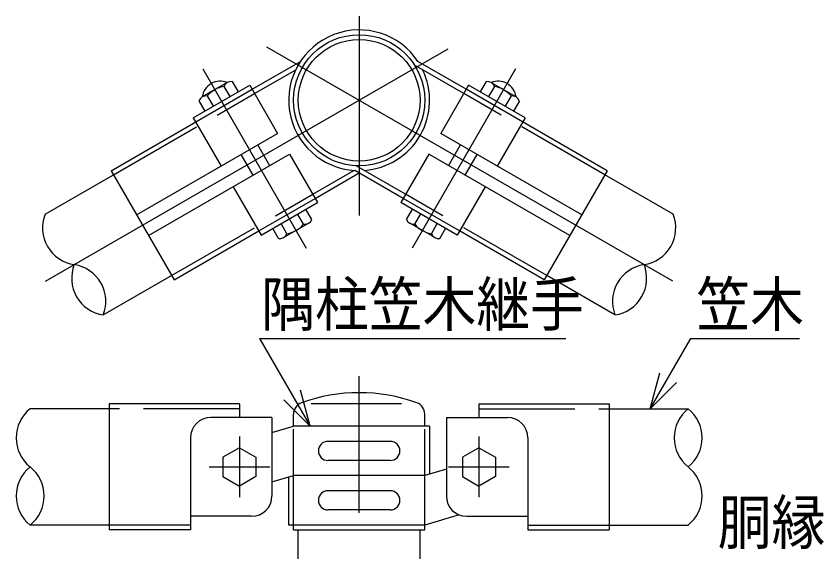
# Model space of a CAD drawing. Units: millimetres, scale not verified. Extents: x -4425 to 4425, y -3150 to 3150.
# Drawn here: x 1491 to 2503, y -3 to 668 of the extents above; entities that cross this region are included whole.
import ezdxf
from ezdxf.enums import TextEntityAlignment as Align

# ---------------------------------------------------------------- set-up
doc = ezdxf.new("R2010")
doc.units = ezdxf.units.MM
doc.header["$LTSCALE"] = 20
doc.linetypes.add('DASHED', pattern=[7.5, 6, -1.5])
doc.linetypes.add('USER1', pattern=[50.8, 31.75, -6.35, 6.35, -6.35])
doc.layers.add('0-0_1', color=7, linetype='Continuous', lineweight=25)
doc.styles.add('ＭＳ ゴシック', font='')
doc.styles.get('ＭＳ ゴシック').set_extended_font_data('MS Gothic')

msp = doc.modelspace()

# ---------------------------------------------------------------- linework, layer by layer
at = {"layer": '0-0_1', "color": 3, "linetype": 'USER1'}
for p, q in [((1920.7, 668.15), (1920.7, 418.21)), ((2313.6, 335.86), (1805.3, 629.33)), ((1527.81, 335.86), (2032.02, 626.97)), ((1724.85, 601.93), (1854.45, 377.46)), ((2116.56, 601.93), (1986.96, 377.46)), ((1920.7, -970.3), (1920.7, 217.07)), ((1770.7, 141.14), (1770.7, 65.21)), ((2070.7, 141.15), (2070.7, 65.21)), ((1732.73, 103.18), (1808.67, 103.18)), ((2032.73, 103.18), (2108.67, 103.18))]:
    msp.add_line(p, q, dxfattribs=at)
at = {"layer": '0-0_1'}
for p, q in [((1786.68, 576.43), (1847.11, 611.32)), ((2051.72, 571.23), (1990.04, 606.84)), ((2054.72, 576.43), (1994.29, 611.32)), ((1789.68, 571.23), (1841.26, 601.01)), ((1713.02, 540.82), (1783.68, 581.62)), ((1755.48, 584.87), (1724.31, 566.87)), ((1751.32, 580.08), (1758.74, 567.22)), ((1761.71, 586.08), (1769.13, 573.22)), ((1783.68, 581.62), (1818.63, 521.09)), ((2057.72, 581.62), (2022.77, 521.09)), ((2128.39, 540.82), (2057.72, 581.62)), ((2079.7, 586.08), (2072.27, 573.22)), ((2090.09, 580.08), (2082.66, 567.22)), ((2085.92, 584.87), (2117.1, 566.87)), ((1730.53, 568.08), (1737.96, 555.22)), ((2110.87, 568.08), (2103.45, 555.22)), ((1720.14, 562.08), (1727.56, 549.22)), ((2121.27, 562.08), (2113.84, 549.22)), ((1713.02, 540.82), (1747.97, 480.29)), ((2128.39, 540.82), (2093.44, 480.29)), ((1610.01, 474.43), (1716.02, 535.63)), ((2231.39, 474.43), (2125.39, 535.63)), ((1641.96, 419.09), (1818.63, 521.09)), ((2199.44, 419.09), (2022.77, 521.09)), ((1808.69, 480.71), (1793.69, 506.69)), ((2032.71, 480.71), (2047.71, 506.69)), ((1656.96, 393.11), (1833.63, 495.11)), ((1787.91, 468.71), (1772.91, 494.69)), ((1833.63, 495.11), (1868.58, 434.57)), ((2007.77, 495.11), (1972.82, 434.57)), ((2184.44, 393.11), (2007.77, 495.11)), ((2053.5, 468.71), (2068.5, 494.69)), ((1978.82, 444.96), (1917.14, 480.58)), ((1527.46, 419.84), (1613.01, 469.23)), ((1610.01, 474.43), (1688.91, 337.77)), ((1862.58, 444.96), (1914.16, 474.74)), ((1865.58, 439.77), (1920.7, 471.59)), ((1975.82, 439.77), (1915.39, 474.66)), ((2231.39, 474.43), (2152.49, 337.77)), ((2313.95, 419.84), (2228.39, 469.23)), ((1762.97, 454.31), (1797.92, 393.77)), ((1797.92, 393.77), (1868.58, 434.57)), ((1861.46, 413.31), (1854.03, 426.17)), ((1979.95, 413.31), (1987.37, 426.17)), ((1851.07, 407.31), (1843.64, 420.17)), ((1990.34, 407.31), (1997.76, 420.17)), ((1830.28, 395.31), (1822.86, 408.17)), ((1826.11, 390.53), (1857.29, 408.53)), ((2015.29, 390.53), (1984.11, 408.53)), ((2011.12, 395.31), (2018.55, 408.17)), ((1688.91, 337.77), (1794.92, 398.97)), ((1819.89, 389.31), (1812.46, 402.17)), ((2021.52, 389.31), (2028.94, 402.17)), ((2152.49, 337.77), (2046.49, 398.97)), ((1600.36, 293.57), (1685.91, 342.96)), ((2241.05, 293.57), (2155.49, 342.96)), ((1607.5, 182.08), (1607.5, 24.28)), ((1770.7, 182.08), (1607.5, 182.08)), ((1770.7, 182.08), (1770.7, 165.13)), ((1973.54, 182.08), (1860.66, 182.08)), ((2070.7, 182.08), (2233.9, 182.08)), ((2070.7, 182.08), (2070.7, 165.13)), ((2233.9, 182.08), (2233.9, 24.28)), ((1607.5, 176.08), (1508.71, 176.08)), ((2233.9, 176.08), (2332.7, 176.08)), ((1811.5, 165.13), (1735, 165.13)), ((1811.5, 165.13), (1811.5, 66.73)), ((1838.5, 154.18), (1838.5, 169.42)), ((2002.9, 154.18), (2002.9, 169.42)), ((2029.9, 165.13), (2029.9, 66.73)), ((2029.9, 165.13), (2106.4, 165.13)), ((1811.5, 146.2), (1838.5, 154.18)), ((2008.9, 154.18), (1838.5, 154.18)), ((2008.9, 154.18), (2008.9, 94)), ((1709.5, 139.63), (1709.5, 24.28)), ((1959.7, 135.2), (1881.7, 135.2)), ((2131.9, 139.63), (2131.9, 24.28)), ((1770.7, 127.18), (1749.92, 115.18)), ((1770.7, 127.18), (1791.49, 115.18)), ((2070.7, 127.18), (2049.92, 115.18)), ((2070.7, 127.18), (2091.49, 115.18)), ((1749.92, 115.18), (1749.92, 91.18)), ((1791.49, 115.18), (1791.49, 91.18)), ((2049.92, 115.18), (2049.92, 91.18)), ((2091.49, 115.18), (2091.49, 91.18)), ((1959.7, 111.2), (1881.7, 111.2)), ((1749.92, 91.18), (1770.7, 79.18)), ((1791.49, 91.18), (1770.7, 79.18)), ((1811.5, 84.25), (1838.5, 92.23)), ((2002.9, 92.23), (1838.5, 92.23)), ((2029.9, 100.2), (2002.9, 92.23)), ((2049.92, 91.18), (2070.7, 79.18)), ((2091.49, 91.18), (2070.7, 79.18)), ((1832.5, 30.28), (1832.5, 90.45)), ((1959.7, 73.25), (1881.7, 73.25)), ((1786, 41.23), (1709.5, 41.23)), ((1959.7, 49.25), (1881.7, 49.25)), ((2046.03, 43.01), (2002.9, 30.28)), ((2055.4, 41.23), (2131.9, 41.23)), ((1607.5, 30.28), (1508.71, 30.28)), ((1709.5, 24.28), (1607.5, 24.28)), ((2002.9, 30.28), (1832.5, 30.28)), ((1838.5, 24.28), (1838.5, 30.28)), ((1838.5, 24.28), (2002.9, 24.28)), ((1844.5, -93.77), (1844.5, 24.28)), ((1996.9, -93.77), (1996.9, 24.28)), ((2002.9, 24.28), (2002.9, 30.28)), ((2131.9, 24.28), (2233.9, 24.28)), ((2233.9, 30.28), (2332.7, 30.28))]:
    msp.add_line(p, q, dxfattribs=at)
at = {"layer": '0-0_1', "color": 8, "linetype": 'DASHED'}
for p, q in [((1613.01, 469.23), (1789.68, 571.23)), ((1716.02, 535.63), (1786.68, 576.43)), ((2228.39, 469.23), (2051.72, 571.23)), ((2125.39, 535.63), (2054.72, 576.43)), ((1685.91, 342.96), (1862.58, 444.96)), ((1794.92, 398.97), (1865.58, 439.77)), ((2046.49, 398.97), (1975.82, 439.77)), ((2155.49, 342.96), (1978.82, 444.96)), ((1770.7, 176.08), (1607.5, 176.08)), ((2070.7, 176.08), (2233.9, 176.08)), ((1838.5, 30.28), (1838.5, 154.18)), ((2002.9, 30.28), (2002.9, 154.18)), ((1709.5, 30.28), (1607.5, 30.28)), ((2131.9, 30.28), (2233.9, 30.28))]:
    msp.add_line(p, q, dxfattribs=at)
at = {"layer": '0-0_1', "color": 2}
for p, q in [((1795.88, 264.25), (2179.43, 264.25)), ((1795.88, 264.25), (1859.43, 154.18)), ((2284.97, 176.08), (2335.88, 264.25)), ((2335.88, 264.25), (2471.96, 264.25)), ((2284.97, 176.08), (2297.03, 221.08)), ((2284.97, 176.08), (2317.92, 209.02)), ((1859.43, 154.18), (1847.38, 199.18)), ((1859.43, 154.18), (1826.49, 187.12))]:
    msp.add_line(p, q, dxfattribs=at)
at = {"layer": '0-0_1'}
msp.add_lwpolyline([(2078.44, 454.31), (2043.49, 393.77), (1972.82, 434.57)], dxfattribs=at)
for radius in [82.2, 76.2]:
    msp.add_circle((1920.7, 562.7), radius, dxfattribs=at)
for centre, radius, start, end in [((1920.7, 562.7), 88.2, 33.45168, 266.54857), ((1920.7, 562.7), 88.2, 274.25598, 25.74398), ((1746.65, 564.18), 22.5, 66.86995, 173.13025), ((2094.76, 564.18), 22.5, 6.8699, 113.13019), ((1757.9, 544.69), 36, 100.52886, 139.47133), ((1760.37, 576.4), 9.77, 82.12119, 157.87901), ((2081.04, 576.4), 9.77, 22.12114, 97.87896), ((2083.51, 544.69), 36, 40.52882, 79.47128), ((1729.19, 558.4), 9.77, 82.12119, 157.87901), ((2112.21, 558.4), 9.77, 22.12114, 97.87896), ((1570.99, 402.88), 46.72, 158.71811, 261.28221), ((2270.42, 402.88), 46.72, 278.71792, 21.28203), ((1823.7, 430.71), 36, 280.52872, 319.47118), ((1852.41, 416.99), 9.77, 262.12104, 337.87886), ((1989, 416.99), 9.77, 202.12099, 277.87881), ((2017.7, 430.71), 36, 220.52867, 259.47114), ((1821.23, 398.99), 9.77, 262.12104, 337.87886), ((2020.18, 398.99), 9.77, 202.12099, 277.87881), ((1607.44, 339.75), 46.72, 158.71811, 261.28221), ((1556.83, 310.52), 46.72, 338.71797, 81.28208), ((2284.58, 310.52), 46.72, 98.71807, 201.28218), ((2233.97, 339.75), 46.72, 278.71792, 21.28203), ((1920.7, -16.78), 212.95, 70.15529, 109.84486), ((1853.5, 169.42), 15, 109.84486, 180), ((1987.9, 169.42), 15, 0, 70.15529), ((1537.93, 139.63), 46.72, 128.71809, 231.2822), ((2361.92, 139.63), 46.72, 128.71809, 231.2822), ((2303.48, 139.63), 46.72, 308.71795, 51.28205), ((1735, 139.63), 25.5, 90, 180), ((2106.4, 139.63), 25.5, 0, 90), ((1881.7, 123.2), 12, 90, 270), ((1959.7, 123.2), 12, 270, 90), ((1537.93, 66.73), 46.72, 128.71809, 231.2822), ((1479.49, 66.73), 46.72, 308.71795, 51.28205), ((2303.48, 66.73), 46.72, 308.71795, 51.28205), ((1881.7, 61.25), 12, 90, 270), ((1959.7, 61.25), 12, 270, 90), ((1786, 66.73), 25.5, 270, 0), ((2055.4, 66.73), 25.5, 180, 270)]:
    msp.add_arc(centre, radius, start, end, dxfattribs=at)

# ---------------------------------------------------------------- texts
at = {"layer": '0-0_1', "style": 'ＭＳ ゴシック', "width": 0.9}
for s, p in [('隅柱笠木継手', (1798.15, 263.21)), ('笠木', (2342.98, 263.19)), ('胴縁', (2369.73, -10.16))]:
    msp.add_text(s, height=54.84, dxfattribs=at).set_placement(p, align=Align.BOTTOM_LEFT)

doc.saveas('drawing.dxf')
